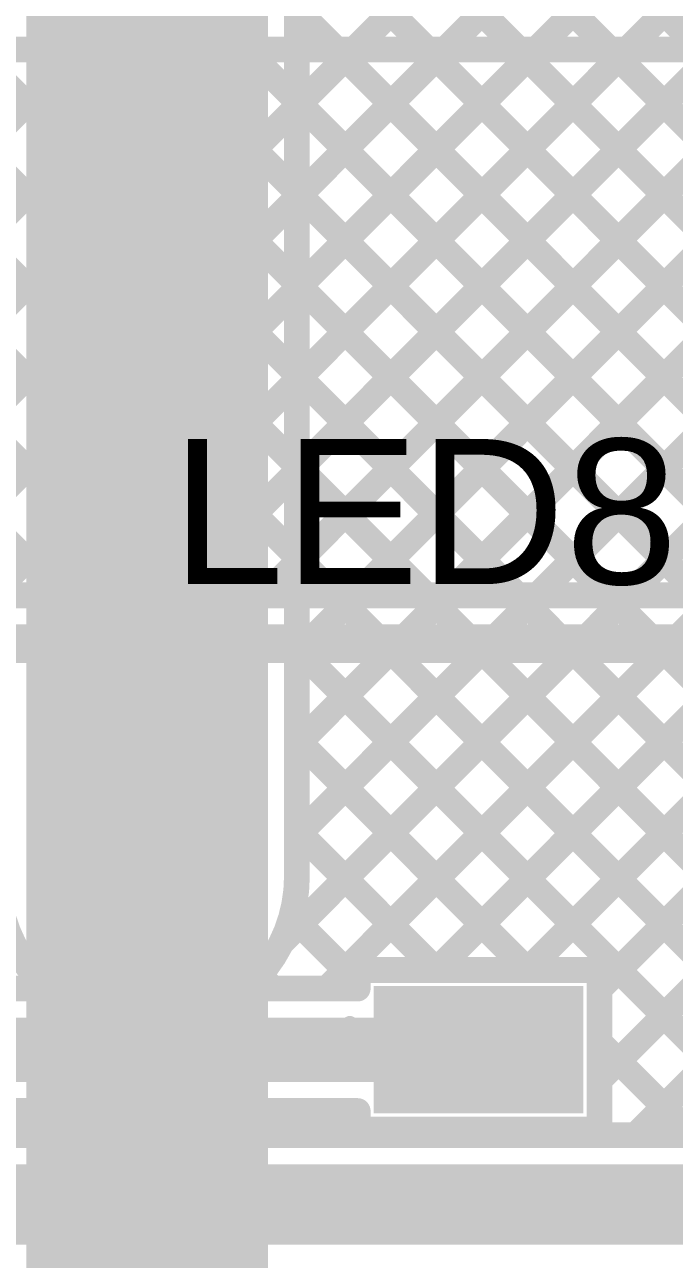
# Model space of a CAD drawing. Header units: millimetres. Extents: x -0.08 to 7.12, y -0.08 to 3.98.
# Drawn here: x 4.649 to 4.8507, y 1.993 to 2.376 of the extents above; entities that cross this region are included whole.
import ezdxf

# ---------------------------------------------------------------- set-up
doc = ezdxf.new("R2010")
doc.units = ezdxf.units.MM
doc.header["$MEASUREMENT"] = 0
for name, color, linetype in [('BottomLayer', 5, 'Continuous'), ('TopLayer', 1, 'Continuous'), ('TopOverlay', 2, 'Continuous'), ('TopPaste', 8, 'Continuous'), ('TopSolder', 216, 'Continuous'), ('ViaHoleLayer', 16, 'Continuous')]:
    doc.layers.add(name, color=color, linetype=linetype)
doc.styles.add('Arial', font='', dxfattribs={"height": 0.2})
doc.styles.get('Arial').set_extended_font_data('Arial')

# ---------------------------------------------------------------- blocks, each defined once
blk = doc.blocks.new('SOP_4_2_54_29')
at = {"layer": 'TopLayer'}
for points in [[(-0.15157, 0.06575), (-0.09449, 0.06575), (-0.09449, 0.03425), (-0.15157, 0.03425)], [(0.09449, 0.06575), (0.15157, 0.06575), (0.15157, 0.03425), (0.09449, 0.03425)], [(-0.15157, -0.03425), (-0.09449, -0.03425), (-0.09449, -0.06575), (-0.15157, -0.06575)], [(0.09449, -0.03425), (0.15157, -0.03425), (0.15157, -0.06575), (0.09449, -0.06575)]]:
    blk.add_hatch(color=1, dxfattribs=at).paths.add_polyline_path(points)
at = {"layer": 'TopPaste'}
for points in [[(-0.15157, 0.06575), (-0.09449, 0.06575), (-0.09449, 0.03425), (-0.15157, 0.03425)], [(0.09449, 0.06575), (0.15157, 0.06575), (0.15157, 0.03425), (0.09449, 0.03425)], [(-0.15157, -0.03425), (-0.09449, -0.03425), (-0.09449, -0.06575), (-0.15157, -0.06575)], [(0.09449, -0.03425), (0.15157, -0.03425), (0.15157, -0.06575), (0.09449, -0.06575)]]:
    blk.add_hatch(color=8, dxfattribs=at).paths.add_polyline_path(points)
at = {"layer": 'TopSolder'}
for points in [[(-0.15557, 0.06975), (-0.09049, 0.06975), (-0.09049, 0.03025), (-0.15557, 0.03025)], [(0.09049, 0.06975), (0.15557, 0.06975), (0.15557, 0.03025), (0.09049, 0.03025)], [(-0.15557, -0.03025), (-0.09049, -0.03025), (-0.09049, -0.06975), (-0.15557, -0.06975)], [(0.09049, -0.03025), (0.15557, -0.03025), (0.15557, -0.06975), (0.09049, -0.06975)]]:
    blk.add_hatch(color=216, dxfattribs=at).paths.add_polyline_path(points)
at = {"layer": 'TopOverlay', "const_width": 0.005}
for points in [[(-0.052, 0.081), (0.066, 0.081)], [(-0.163, 0.048), (-0.163, 0.058)], [(-0.163, 0.058), (-0.158, 0.053)], [(-0.163, 0.048), (-0.158, 0.053)], [(-0.052, -0.081), (0.066, -0.081)]]:
    blk.add_lwpolyline(points, dxfattribs=at)
at = {"layer": 'TopOverlay', "const_width": 0.0025}
for points in [[(-0.05325, 0.081, 1), (-0.05075, 0.081, 1)], [(0.06475, 0.081, 1), (0.06725, 0.081, 1)], [(-0.16425, 0.058, 1), (-0.16175, 0.058, 1)], [(-0.16425, 0.058, 1), (-0.16175, 0.058, 1)], [(-0.15925, 0.053, 1), (-0.15675, 0.053, 1)], [(-0.15925, 0.053, 1), (-0.15675, 0.053, 1)], [(-0.16425, 0.048, 1), (-0.16175, 0.048, 1)], [(-0.16425, 0.048, 1), (-0.16175, 0.048, 1)], [(-0.05325, -0.081, 1), (-0.05075, -0.081, 1)], [(0.06475, -0.081, 1), (0.06725, -0.081, 1)]]:
    blk.add_lwpolyline(points, format="xyb", close=True, dxfattribs=at)

msp = doc.modelspace()

# ---------------------------------------------------------------- hatches: boundary and pattern name
at = {"layer": 'BottomLayer'}
h = msp.add_hatch(color=5, dxfattribs=at)
edge = h.paths.add_edge_path()
edge.add_arc((4.687, 2.11181), 0.0315, 0, 360)
at = {"layer": 'TopLayer'}
h = msp.add_hatch(color=1, dxfattribs=at)
edge = h.paths.add_edge_path()
edge.add_arc((4.687, 2.11181), 0.0315, 0, 360)
at = {"layer": 'ViaHoleLayer'}
h = msp.add_hatch(color=16, dxfattribs=at)
edge = h.paths.add_edge_path()
edge.add_arc((4.687, 2.11181), 0.01575, 0, 360)

# ---------------------------------------------------------------- linework, layer by layer
at = {"layer": 'BottomLayer'}
for points, const_width in [([(4.49125, 2.36832), (4.66057, 2.199)], 0.008), ([(4.49705, 2.199), (4.66637, 2.36832)], 0.008), ([(4.51953, 2.36832), (4.68885, 2.199)], 0.008), ([(4.52534, 2.199), (4.69466, 2.36832)], 0.008), ([(4.54782, 2.36832), (4.71713, 2.199)], 0.008), ([(4.55362, 2.199), (4.72294, 2.36832)], 0.008), ([(4.5761, 2.36832), (4.74542, 2.199)], 0.008), ([(4.58191, 2.199), (4.75123, 2.36832)], 0.008), ([(4.59563, 2.36832), (5.3313, 2.36832)], 0.008), ([(4.60438, 2.36832), (4.7737, 2.199)], 0.008), ([(4.61019, 2.199), (4.77951, 2.36832)], 0.008), ([(4.63267, 2.36832), (4.80199, 2.199)], 0.008), ([(4.63848, 2.199), (4.8078, 2.36832)], 0.008), ([(4.66095, 2.36832), (4.83027, 2.199)], 0.008), ([(4.66676, 2.199), (4.83608, 2.36832)], 0.008), ([(4.68924, 2.36832), (4.85856, 2.199)], 0.008), ([(4.69505, 2.199), (4.86436, 2.36832)], 0.008), ([(4.71752, 2.36832), (4.88684, 2.199)], 0.008), ([(4.72333, 2.199), (4.89265, 2.36832)], 0.008), ([(4.74581, 2.36832), (4.91512, 2.199)], 0.008), ([(4.75161, 2.199), (4.92093, 2.36832)], 0.008), ([(4.77409, 2.36832), (4.93881, 2.20359)], 0.008), ([(4.7799, 2.199), (4.94922, 2.36832)], 0.008), ([(4.80237, 2.36832), (4.95296, 2.21774)], 0.008), ([(4.80818, 2.199), (4.9775, 2.36832)], 0.008), ([(4.83066, 2.36832), (4.96347, 2.23551)], 0.008), ([(4.83647, 2.199), (5.00579, 2.36832)], 0.008), ([(3.837, 2.199), (4.93422, 2.199)], 0.008), ([(3.837, 2.184), (4.94043, 2.184)], 0.012), ([(4.687, 1.621), (4.687, 2.11181)], 0.075)]:
    msp.add_lwpolyline(points, dxfattribs=dict(at, const_width=const_width))
for points, const_width in [([(4.65895, 2.36832, 1), (4.66295, 2.36832, 1)], 0.004), ([(4.66437, 2.36832, 1), (4.66837, 2.36832, 1)], 0.004), ([(4.68724, 2.36832, 1), (4.69124, 2.36832, 1)], 0.004), ([(4.69266, 2.36832, 1), (4.69666, 2.36832, 1)], 0.004), ([(4.71552, 2.36832, 1), (4.71952, 2.36832, 1)], 0.004), ([(4.72094, 2.36832, 1), (4.72494, 2.36832, 1)], 0.004), ([(4.74381, 2.36832, 1), (4.74781, 2.36832, 1)], 0.004), ([(4.74923, 2.36832, 1), (4.75323, 2.36832, 1)], 0.004), ([(4.77209, 2.36832, 1), (4.77609, 2.36832, 1)], 0.004), ([(4.77751, 2.36832, 1), (4.78151, 2.36832, 1)], 0.004), ([(4.80037, 2.36832, 1), (4.80437, 2.36832, 1)], 0.004), ([(4.8058, 2.36832, 1), (4.8098, 2.36832, 1)], 0.004), ([(4.82866, 2.36832, 1), (4.83266, 2.36832, 1)], 0.004), ([(4.83408, 2.36832, 1), (4.83808, 2.36832, 1)], 0.004), ([(4.65857, 2.199, 1), (4.66257, 2.199, 1)], 0.004), ([(4.66476, 2.199, 1), (4.66876, 2.199, 1)], 0.004), ([(4.68685, 2.199, 1), (4.69085, 2.199, 1)], 0.004), ([(4.69304, 2.199, 1), (4.69705, 2.199, 1)], 0.004), ([(4.71513, 2.199, 1), (4.71913, 2.199, 1)], 0.004), ([(4.72133, 2.199, 1), (4.72533, 2.199, 1)], 0.004), ([(4.74342, 2.199, 1), (4.74742, 2.199, 1)], 0.004), ([(4.74961, 2.199, 1), (4.75361, 2.199, 1)], 0.004), ([(4.7717, 2.199, 1), (4.7757, 2.199, 1)], 0.004), ([(4.7779, 2.199, 1), (4.7819, 2.199, 1)], 0.004), ([(4.79999, 2.199, 1), (4.80399, 2.199, 1)], 0.004), ([(4.80618, 2.199, 1), (4.81018, 2.199, 1)], 0.004), ([(4.82827, 2.199, 1), (4.83227, 2.199, 1)], 0.004), ([(4.83447, 2.199, 1), (4.83847, 2.199, 1)], 0.004), ([(4.66825, 2.11181, 1), (4.70575, 2.11181, 1)], 0.0375)]:
    msp.add_lwpolyline(points, format="xyb", close=True, dxfattribs=dict(at, const_width=const_width))
at = {"layer": 'TopLayer'}
for points, const_width in [([(4.7335, 2.37888), (5.082, 2.72738)], 0.008), ([(4.687, 2.11181), (4.687, 2.681)], 0.075), ([(4.7335, 2.35059), (5.082, 2.69909)], 0.008), ([(4.7335, 2.32231), (5.082, 2.67081)], 0.008), ([(4.7335, 2.11181), (4.7335, 2.66174)], 0.008), ([(4.7335, 2.29402), (5.082, 2.64252)], 0.008), ([(4.7335, 2.26574), (5.082, 2.61424)], 0.008), ([(4.7335, 2.23746), (5.082, 2.58595)], 0.008), ([(4.7335, 2.20917), (5.082, 2.55767)], 0.008), ([(4.7335, 2.18089), (5.082, 2.52939)], 0.008), ([(4.7335, 2.1526), (5.082, 2.5011)], 0.008), ([(4.7335, 2.49376), (4.98145, 2.24581)], 0.008), ([(4.7335, 2.12432), (5.082, 2.47282)], 0.008), ([(4.7335, 2.46548), (4.9508, 2.24817)], 0.008), ([(4.7287, 2.09123), (5.082, 2.44453)], 0.008), ([(4.7335, 2.43719), (4.92252, 2.24817)], 0.008), ([(4.7335, 2.40891), (4.89424, 2.24817)], 0.008), ([(4.7335, 2.38062), (4.88759, 2.22654)], 0.008), ([(4.7335, 2.35234), (4.88753, 2.19831)], 0.008), ([(4.7335, 2.32406), (4.88753, 2.17002)], 0.008), ([(4.7335, 2.29577), (4.94977, 2.0795)], 0.008), ([(4.83867, 2.0315), (5.082, 2.27483)], 0.008), ([(4.7335, 2.26749), (4.92363, 2.07735)], 0.008), ([(4.7335, 2.2392), (4.90865, 2.06405)], 0.008), ([(4.74275, 2.077), (4.88753, 2.22178)], 0.008), ([(4.7335, 2.21092), (4.89451, 2.04991)], 0.008), ([(4.77678, 2.08275), (4.88753, 2.1935)], 0.008), ([(4.7335, 2.18263), (4.88036, 2.03577)], 0.008), ([(4.80507, 2.08275), (4.88753, 2.16521)], 0.008), ([(4.7335, 2.15435), (4.8051, 2.08275)], 0.008), ([(4.82746, 2.07685), (4.8905, 2.1399)], 0.008), ([(4.7335, 2.12607), (4.77682, 2.08275)], 0.008), ([(4.82746, 2.04857), (4.90821, 2.12933)], 0.008), ([(4.73183, 2.09945), (4.75237, 2.07891)], 0.008), ([(4.72191, 2.08109), (4.726, 2.077)], 0.008), ([(4.75237, 2.08275), (4.82746, 2.08275)], 0.008), ([(4.75237, 2.077), (4.75237, 2.08275)], 0.008), ([(4.82746, 2.03325), (4.82746, 2.08275)], 0.008), ([(4.64487, 2.077), (4.65617, 2.077)], 0.008), ([(4.71783, 2.077), (4.75237, 2.077)], 0.008), ([(4.637, 2.058), (4.78991, 2.058)], 0.02), ([(4.82746, 2.06039), (4.85635, 2.0315)], 0.008), ([(4.637, 2.039), (4.75237, 2.039)], 0.008), ([(4.64068, 2.0315), (4.64818, 2.039)], 0.008), ([(4.65086, 2.039), (4.65836, 2.0315)], 0.008), ([(4.66897, 2.0315), (4.67647, 2.039)], 0.008), ([(4.67914, 2.039), (4.68664, 2.0315)], 0.008), ([(4.69725, 2.0315), (4.70475, 2.039)], 0.008), ([(4.70743, 2.039), (4.71493, 2.0315)], 0.008), ([(4.72554, 2.0315), (4.73304, 2.039)], 0.008), ([(4.73571, 2.039), (4.74321, 2.0315)], 0.008), ([(4.75237, 2.03325), (4.75237, 2.039)], 0.008), ([(4.62243, 2.0315), (4.87609, 2.0315)], 0.008), ([(4.75237, 2.03325), (4.82746, 2.03325)], 0.008), ([(4.61352, 2.01), (4.885, 2.01)], 0.025)]:
    msp.add_lwpolyline(points, dxfattribs=dict(at, const_width=const_width))
for points, const_width in [([(4.7315, 2.37888, 1), (4.7355, 2.37888, 1)], 0.004), ([(4.7315, 2.35234, 1), (4.7355, 2.35234, 1)], 0.004), ([(4.7315, 2.35059, 1), (4.7355, 2.35059, 1)], 0.004), ([(4.7315, 2.32406, 1), (4.7355, 2.32406, 1)], 0.004), ([(4.7315, 2.32231, 1), (4.7355, 2.32231, 1)], 0.004), ([(4.7315, 2.29577, 1), (4.7355, 2.29577, 1)], 0.004), ([(4.7315, 2.29402, 1), (4.7355, 2.29402, 1)], 0.004), ([(4.7315, 2.26749, 1), (4.7355, 2.26749, 1)], 0.004), ([(4.7315, 2.26574, 1), (4.7355, 2.26574, 1)], 0.004), ([(4.7315, 2.2392, 1), (4.7355, 2.2392, 1)], 0.004), ([(4.7315, 2.23746, 1), (4.7355, 2.23746, 1)], 0.004), ([(4.7315, 2.21092, 1), (4.7355, 2.21092, 1)], 0.004), ([(4.7315, 2.20917, 1), (4.7355, 2.20917, 1)], 0.004), ([(4.7315, 2.18263, 1), (4.7355, 2.18263, 1)], 0.004), ([(4.7315, 2.18089, 1), (4.7355, 2.18089, 1)], 0.004), ([(4.7315, 2.15435, 1), (4.7355, 2.15435, 1)], 0.004), ([(4.7315, 2.1526, 1), (4.7355, 2.1526, 1)], 0.004), ([(4.66825, 2.11181, 1), (4.70575, 2.11181, 1)], 0.0375), ([(4.7315, 2.12607, 1), (4.7355, 2.12607, 1)], 0.004), ([(4.7315, 2.12432, 1), (4.7355, 2.12432, 1)], 0.004), ([(4.7315, 2.11181, 1), (4.7355, 2.11181, 1)], 0.004), ([(4.7315, 2.11181, 1), (4.7355, 2.11181, 1)], 0.004), ([(4.72983, 2.09945, 1), (4.73383, 2.09945, 1)], 0.004), ([(4.7267, 2.09123, 1), (4.7307, 2.09123, 1)], 0.004), ([(4.71991, 2.08109, 1), (4.72391, 2.08109, 1)], 0.004), ([(4.75037, 2.08275, 1), (4.75437, 2.08275, 1)], 0.004), ([(4.75037, 2.08275, 1), (4.75437, 2.08275, 1)], 0.004), ([(4.77478, 2.08275, 1), (4.77878, 2.08275, 1)], 0.004), ([(4.77482, 2.08275, 1), (4.77882, 2.08275, 1)], 0.004), ([(4.80307, 2.08275, 1), (4.80707, 2.08275, 1)], 0.004), ([(4.8031, 2.08275, 1), (4.8071, 2.08275, 1)], 0.004), ([(4.82546, 2.08275, 1), (4.82946, 2.08275, 1)], 0.004), ([(4.82546, 2.08275, 1), (4.82946, 2.08275, 1)], 0.004), ([(4.65417, 2.077, 1), (4.65817, 2.077, 1)], 0.004), ([(4.65417, 2.077, 1), (4.65817, 2.077, 1)], 0.004), ([(4.71583, 2.077, 1), (4.71983, 2.077, 1)], 0.004), ([(4.71583, 2.077, 1), (4.71983, 2.077, 1)], 0.004), ([(4.724, 2.077, 1), (4.728, 2.077, 1)], 0.004), ([(4.74075, 2.077, 1), (4.74475, 2.077, 1)], 0.004), ([(4.75037, 2.07891, 1), (4.75437, 2.07891, 1)], 0.004), ([(4.75037, 2.077, 1), (4.75437, 2.077, 1)], 0.004), ([(4.75037, 2.077, 1), (4.75437, 2.077, 1)], 0.004), ([(4.82546, 2.07685, 1), (4.82946, 2.07685, 1)], 0.004), ([(4.78491, 2.058, 1), (4.79491, 2.058, 1)], 0.01), ([(4.82546, 2.06039, 1), (4.82946, 2.06039, 1)], 0.004), ([(4.82546, 2.04857, 1), (4.82946, 2.04857, 1)], 0.004), ([(4.64618, 2.039, 1), (4.65018, 2.039, 1)], 0.004), ([(4.64886, 2.039, 1), (4.65286, 2.039, 1)], 0.004), ([(4.67447, 2.039, 1), (4.67847, 2.039, 1)], 0.004), ([(4.67714, 2.039, 1), (4.68114, 2.039, 1)], 0.004), ([(4.70275, 2.039, 1), (4.70675, 2.039, 1)], 0.004), ([(4.70543, 2.039, 1), (4.70943, 2.039, 1)], 0.004), ([(4.73104, 2.039, 1), (4.73504, 2.039, 1)], 0.004), ([(4.73371, 2.039, 1), (4.73771, 2.039, 1)], 0.004), ([(4.75037, 2.039, 1), (4.75437, 2.039, 1)], 0.004), ([(4.75037, 2.039, 1), (4.75437, 2.039, 1)], 0.004), ([(4.65636, 2.0315, 1), (4.66036, 2.0315, 1)], 0.004), ([(4.66697, 2.0315, 1), (4.67097, 2.0315, 1)], 0.004), ([(4.68464, 2.0315, 1), (4.68864, 2.0315, 1)], 0.004), ([(4.69525, 2.0315, 1), (4.69925, 2.0315, 1)], 0.004), ([(4.71293, 2.0315, 1), (4.71693, 2.0315, 1)], 0.004), ([(4.72354, 2.0315, 1), (4.72754, 2.0315, 1)], 0.004), ([(4.74121, 2.0315, 1), (4.74521, 2.0315, 1)], 0.004), ([(4.75037, 2.03325, 1), (4.75437, 2.03325, 1)], 0.004), ([(4.75037, 2.03325, 1), (4.75437, 2.03325, 1)], 0.004), ([(4.82546, 2.03325, 1), (4.82946, 2.03325, 1)], 0.004), ([(4.82546, 2.03325, 1), (4.82946, 2.03325, 1)], 0.004), ([(4.83667, 2.0315, 1), (4.84067, 2.0315, 1)], 0.004)]:
    msp.add_lwpolyline(points, format="xyb", close=True, dxfattribs=dict(at, const_width=const_width))
at = {"layer": 'TopLayer', "const_width": 0.008}
for points in [[(4.65617, 2.077, -0.214707), (4.6405, 2.11181)], [(4.7335, 2.11181, -0.214707), (4.71783, 2.077)]]:
    msp.add_lwpolyline(points, format="xyb", dxfattribs=at)

# ---------------------------------------------------------------- block references
msp.add_blockref('SOP_4_2_54_29', (4.91294, 2.008))

# ---------------------------------------------------------------- texts
at = {"layer": 'TopOverlay', "style": 'Arial'}
msp.add_text('LED8', height=0.045, dxfattribs=at).set_placement((4.69453, 2.20251))

doc.saveas('drawing.dxf')
